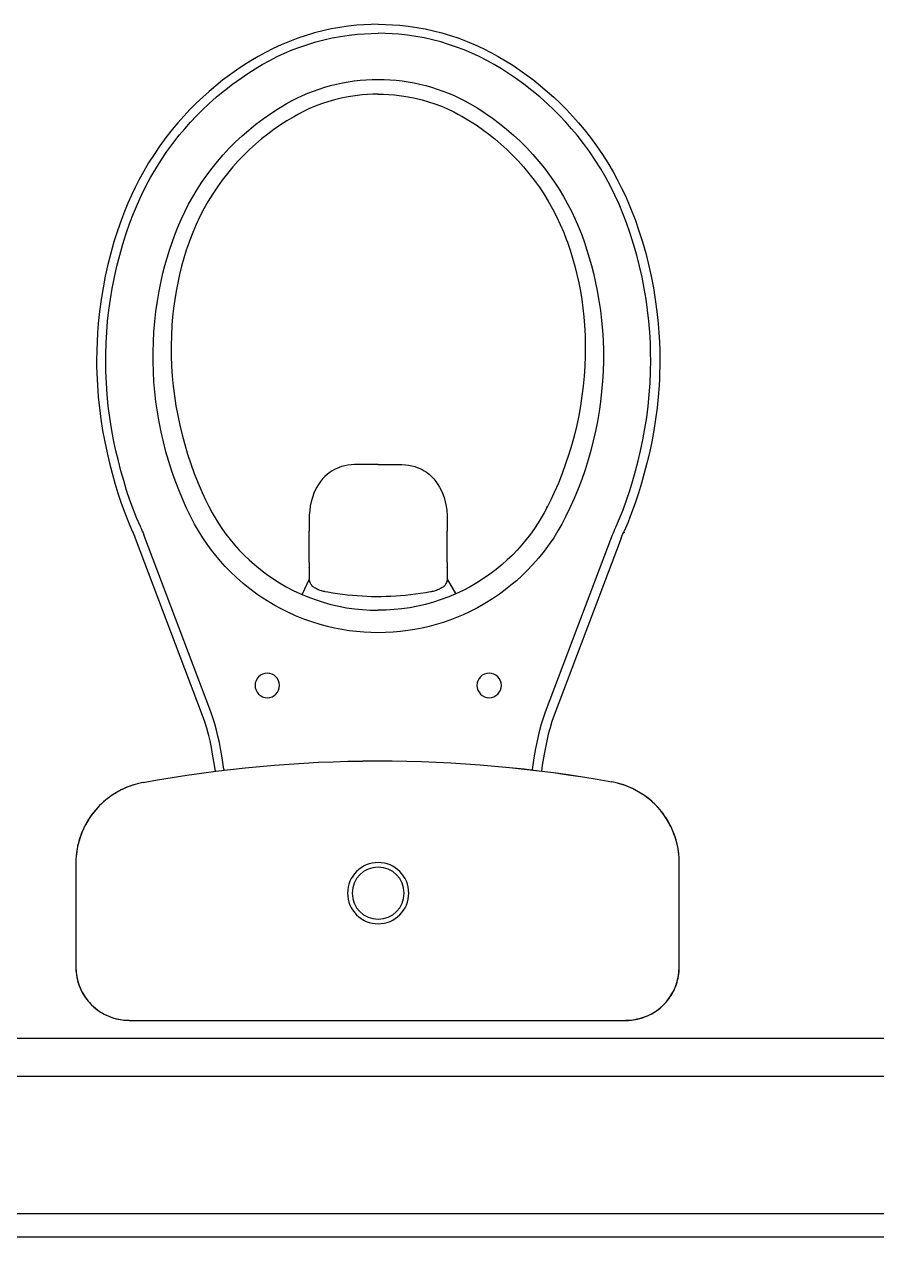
# Model space of a CAD drawing. Header units: millimetres. Extents: x 188.6 to 263.2, y 40.1 to 120.1.
# Drawn here: x 193.024 to 193.582, y 81.55 to 82.344 of the extents above; entities that cross this region are included whole.
import ezdxf

# ---------------------------------------------------------------- set-up
doc = ezdxf.new("R2010")
doc.units = ezdxf.units.MM
doc.layers.add('ARQ', color=8, linetype='Continuous')

# ---------------------------------------------------------------- blocks, each defined once
blk = doc.blocks.new('XREF-TIPO$0$P909+cd00_p-flat-1')
at = {"color": 0}
for p, q in [((0.16202, 0), (-0.16202, 0)), ((0.16202, 0), (0.16202, -0.00033)), ((-0.1633, -0.00035), (-0.1633, -0.00033)), ((0.16196, -0.00033), (0.16196, -0.00035)), ((-0.19817, -0.03522), (-0.19819, -0.03522)), ((-0.19819, -0.10315), (-0.19819, -0.03522)), ((-0.19817, -0.10315), (-0.19817, -0.03522)), ((0.19683, -0.03522), (0.19683, -0.10359)), ((0.19684, -0.03522), (0.19683, -0.03522)), ((0.19684, -0.03522), (0.19684, -0.10359)), ((-0.19817, -0.10315), (-0.19819, -0.10315)), ((0.19684, -0.10359), (0.19683, -0.10359)), ((-0.15417, -0.15604), (-0.15418, -0.15606)), ((0.15267, -0.15654), (0.15266, -0.15652)), ((-0.15929, -0.31622), (-0.11544, -0.20021)), ((-0.10986, -0.20232), (-0.15371, -0.31832)), ((0.10937, -0.20232), (0.15322, -0.31832)), ((0.15879, -0.31622), (0.11495, -0.20021)), ((-0.00025, -0.26914), (-0.00025, -0.26888)), ((-0.04545, -0.28924), (-0.04993, -0.2795)), ((0.04496, -0.28928), (0.05028, -0.27987)), ((-0.04545, -0.29666), (-0.04545, -0.28928)), ((0.04496, -0.29666), (0.04496, -0.28928)), ((-0.04548, -0.2967), (-0.04545, -0.29687)), ((-0.04545, -0.29687), (-0.04545, -0.29666)), ((-0.04545, -0.30023), (-0.04545, -0.29687)), ((-0.04545, -0.30023), (-0.04545, -0.32079)), ((0.04496, -0.29687), (0.04496, -0.29666)), ((0.04499, -0.2967), (0.04496, -0.29687)), ((0.04496, -0.30023), (0.04496, -0.29687)), ((0.04496, -0.30023), (0.04496, -0.32079)), ((-0.04545, -0.32833), (-0.04545, -0.32079)), ((0.04496, -0.32833), (0.04496, -0.32079)), ((0.16108, -0.3201), (0.16111, -0.32009)), ((-0.11087, -0.33642), (-0.11071, -0.3361)), ((-0.1105, -0.33628), (-0.11066, -0.3366)), ((0.11017, -0.3366), (0.11001, -0.33628)), ((0.11038, -0.33642), (0.11022, -0.3361)), ((-0.00025, -0.36434), (-0.01581, -0.36434)), ((-0.00025, -0.36434), (0.01532, -0.36434)), ((-0.12358, -0.51145), (-0.12369, -0.51114)), ((-0.12354, -0.51113), (-0.12342, -0.51144)), ((0.12293, -0.51144), (0.12305, -0.51113)), ((0.12309, -0.51145), (0.1232, -0.51114)), ((-0.05515, -0.59245), (-0.05558, -0.5922)), ((-0.05547, -0.59209), (-0.05504, -0.59233)), ((0.05456, -0.59233), (0.05499, -0.59208)), ((0.05466, -0.59245), (0.05508, -0.5922)), ((-0.00025, -0.607), (-0.00025, -0.60686)), ((-0.00025, -0.60701), (-0.00025, -0.607))]:
    blk.add_line(p, q, dxfattribs=at)
for points in [[(-0.19819, -0.03522, 0), (-0.19818, -0.03446, 0), (-0.19812, -0.03308, 0), (-0.19801, -0.0317, 0), (-0.19785, -0.03033, 0), (-0.19763, -0.02897, 0), (-0.19736, -0.02762, 0), (-0.19703, -0.02628, 0), (-0.19666, -0.02495, 0), (-0.19623, -0.02364, 0), (-0.19575, -0.02235, 0), (-0.19522, -0.02109, 0), (-0.19464, -0.01984, 0), (-0.19401, -0.01862, 0), (-0.19334, -0.01742, 0), (-0.19261, -0.01625, 0), (-0.19185, -0.01511, 0), (-0.19103, -0.01401, 0), (-0.19018, -0.01293, 0), (-0.18928, -0.01189, 0), (-0.18835, -0.01089, 0), (-0.18737, -0.00992, 0), (-0.18636, -0.009, 0), (-0.18531, -0.00811, 0), (-0.18423, -0.00727, 0), (-0.18311, -0.00647, 0), (-0.18197, -0.00571, 0), (-0.18079, -0.005, 0), (-0.17959, -0.00434, 0), (-0.17836, -0.00373, 0), (-0.17711, -0.00316, 0), (-0.17583, -0.00264, 0), (-0.17454, -0.00218, 0), (-0.17323, -0.00176, 0), (-0.1719, -0.0014, 0), (-0.17056, -0.00109, 0), (-0.1692, -0.00083, 0), (-0.16784, -0.00063, 0), (-0.16647, -0.00047, 0), (-0.16509, -0.00038, 0), (-0.16371, -0.00033, 0), (-0.1633, -0.00033, 0)], [(-0.19817, -0.03522, 0), (-0.198, -0.03181, 0), (-0.1975, -0.02843, 0), (-0.19668, -0.02511, 0), (-0.19553, -0.02189, 0), (-0.19407, -0.01879, 0), (-0.19231, -0.01585, 0), (-0.19027, -0.01309, 0), (-0.18797, -0.01055, 0), (-0.18543, -0.00825, 0), (-0.18267, -0.00621, 0), (-0.17973, -0.00445, 0), (-0.17664, -0.00299, 0), (-0.17341, -0.00184, 0), (-0.17009, -0.00102, 0), (-0.16671, -0.00052, 0), (-0.1633, -0.00035, 0)], [(0.16196, -0.00033, 0), (0.16272, -0.00034, 0), (0.1641, -0.0004, 0), (0.16547, -0.00051, 0), (0.16685, -0.00067, 0), (0.16821, -0.00089, 0), (0.16956, -0.00116, 0), (0.1709, -0.00149, 0), (0.17222, -0.00187, 0), (0.17353, -0.00229, 0), (0.17482, -0.00277, 0), (0.17609, -0.0033, 0), (0.17734, -0.00388, 0), (0.17856, -0.00451, 0), (0.17976, -0.00519, 0), (0.18092, -0.00591, 0), (0.18206, -0.00668, 0), (0.18317, -0.00749, 0), (0.18424, -0.00834, 0), (0.18528, -0.00924, 0), (0.18629, -0.01017, 0), (0.18725, -0.01115, 0), (0.18818, -0.01216, 0), (0.18906, -0.01321, 0), (0.18991, -0.01429, 0), (0.19071, -0.01541, 0), (0.19146, -0.01656, 0), (0.19217, -0.01773, 0), (0.19283, -0.01893, 0), (0.19345, -0.02016, 0), (0.19402, -0.02142, 0), (0.19453, -0.02269, 0), (0.195, -0.02398, 0), (0.19541, -0.0253, 0), (0.19578, -0.02662, 0), (0.19609, -0.02797, 0), (0.19635, -0.02932, 0), (0.19655, -0.03068, 0), (0.1967, -0.03206, 0), (0.1968, -0.03343, 0), (0.19684, -0.03481, 0), (0.19684, -0.03522, 0)], [(0.16196, -0.00035, 0), (0.16537, -0.00052, 0), (0.16875, -0.00102, 0), (0.17207, -0.00184, 0), (0.17529, -0.00299, 0), (0.17839, -0.00445, 0), (0.18133, -0.00621, 0), (0.18408, -0.00825, 0), (0.18662, -0.01055, 0), (0.18892, -0.01309, 0), (0.19096, -0.01585, 0), (0.19272, -0.01879, 0), (0.19418, -0.02189, 0), (0.19533, -0.02511, 0), (0.19616, -0.02843, 0), (0.19666, -0.03181, 0), (0.19683, -0.03522, 0)], [(-0.15418, -0.15606, 0), (-0.15439, -0.15602, 0), (-0.15608, -0.15567, 0), (-0.15775, -0.15527, 0), (-0.15941, -0.15482, 0), (-0.16105, -0.15431, 0), (-0.16267, -0.15376, 0), (-0.16426, -0.15316, 0), (-0.16583, -0.15251, 0), (-0.16738, -0.1518, 0), (-0.16892, -0.15105, 0), (-0.17044, -0.15024, 0), (-0.17193, -0.14939, 0), (-0.17339, -0.14849, 0), (-0.17481, -0.14755, 0), (-0.1762, -0.14657, 0), (-0.17755, -0.14555, 0), (-0.17887, -0.14448, 0), (-0.18017, -0.14336, 0), (-0.18142, -0.14221, 0), (-0.18264, -0.14102, 0), (-0.18383, -0.13978, 0), (-0.18497, -0.13851, 0), (-0.18607, -0.13721, 0), (-0.18713, -0.13587, 0), (-0.18814, -0.1345, 0), (-0.18911, -0.1331, 0), (-0.19003, -0.13167, 0), (-0.19091, -0.13022, 0), (-0.19174, -0.12874, 0), (-0.19253, -0.12722, 0), (-0.19326, -0.12568, 0), (-0.19396, -0.12411, 0), (-0.19459, -0.12253, 0), (-0.19518, -0.12093, 0), (-0.19572, -0.11931, 0), (-0.1962, -0.11766, 0), (-0.19664, -0.11601, 0), (-0.19702, -0.11434, 0), (-0.19735, -0.11267, 0), (-0.19762, -0.11098, 0), (-0.19784, -0.1093, 0), (-0.198, -0.1076, 0), (-0.19812, -0.10588, 0), (-0.19818, -0.10416, 0), (-0.19819, -0.10315, 0)], [(-0.15417, -0.15604, 0), (-0.15713, -0.15541, 0), (-0.16005, -0.1546, 0), (-0.16293, -0.15364, 0), (-0.16574, -0.15251, 0), (-0.16849, -0.15124, 0), (-0.17115, -0.14981, 0), (-0.17373, -0.14824, 0), (-0.17622, -0.14651, 0), (-0.17862, -0.14464, 0), (-0.18091, -0.14265, 0), (-0.18308, -0.14053, 0), (-0.18512, -0.1383, 0), (-0.18701, -0.13597, 0), (-0.18879, -0.13352, 0), (-0.19042, -0.13098, 0), (-0.19191, -0.12835, 0), (-0.19325, -0.12565, 0), (-0.19443, -0.12288, 0), (-0.19545, -0.12005, 0), (-0.19631, -0.11716, 0), (-0.19702, -0.11422, 0), (-0.19755, -0.11125, 0), (-0.19793, -0.10826, 0), (-0.19813, -0.10526, 0), (-0.19817, -0.10315, 0)], [(0.19683, -0.10359, 0), (0.19674, -0.10661, 0), (0.19648, -0.10963, 0), (0.19606, -0.11264, 0), (0.19546, -0.11561, 0), (0.19471, -0.11855, 0), (0.19379, -0.12142, 0), (0.19271, -0.12425, 0), (0.19147, -0.12701, 0), (0.19007, -0.12971, 0), (0.18853, -0.13232, 0), (0.18684, -0.13484, 0), (0.18502, -0.13725, 0), (0.18307, -0.13954, 0), (0.18099, -0.14173, 0), (0.17879, -0.1438, 0), (0.17647, -0.14574, 0), (0.17406, -0.14755, 0), (0.17155, -0.14922, 0), (0.16895, -0.15074, 0), (0.16627, -0.15211, 0), (0.16351, -0.15334, 0), (0.16069, -0.15441, 0), (0.15781, -0.15532, 0), (0.1549, -0.15607, 0), (0.15266, -0.15652, 0)], [(0.19684, -0.10359, 0), (0.19684, -0.1038, 0), (0.19681, -0.10551, 0), (0.19672, -0.10723, 0), (0.19658, -0.10895, 0), (0.19638, -0.11065, 0), (0.19613, -0.11234, 0), (0.19583, -0.11402, 0), (0.19547, -0.11568, 0), (0.19507, -0.11734, 0), (0.1946, -0.11899, 0), (0.19409, -0.12062, 0), (0.19352, -0.12225, 0), (0.1929, -0.12385, 0), (0.19224, -0.12542, 0), (0.19153, -0.12696, 0), (0.19077, -0.12847, 0), (0.18996, -0.12997, 0), (0.1891, -0.13145, 0), (0.1882, -0.13289, 0), (0.18725, -0.13431, 0), (0.18625, -0.1357, 0), (0.18521, -0.13705, 0), (0.18413, -0.13838, 0), (0.183, -0.13966, 0), (0.18184, -0.14091, 0), (0.18064, -0.14212, 0), (0.17941, -0.14328, 0), (0.17814, -0.14441, 0), (0.17683, -0.1455, 0), (0.17549, -0.14654, 0), (0.1741, -0.14755, 0), (0.17268, -0.14852, 0), (0.17125, -0.14943, 0), (0.16978, -0.1503, 0), (0.16829, -0.15112, 0), (0.16676, -0.1519, 0), (0.16521, -0.15263, 0), (0.16364, -0.15331, 0), (0.16205, -0.15394, 0), (0.16045, -0.15451, 0), (0.15883, -0.15504, 0), (0.15719, -0.15551, 0), (0.15552, -0.15593, 0), (0.15384, -0.15631, 0), (0.15267, -0.15654, 0)], [(-0.11544, -0.20021, 0), (-0.11544, -0.20021, 0), (-0.11399, -0.19611, 0), (-0.11271, -0.19194, 0), (-0.11159, -0.18773, 0), (-0.11057, -0.1834, 0), (-0.10968, -0.17905, 0), (-0.10887, -0.17468, 0), (-0.10768, -0.16744, 0), (-0.10706, -0.1634, 0)], [(-0.10114, -0.16414, 0), (-0.10144, -0.16611, 0), (-0.10241, -0.17221, 0), (-0.10347, -0.1783, 0), (-0.10426, -0.18236, 0), (-0.10514, -0.1864, 0), (-0.10612, -0.19041, 0), (-0.10723, -0.19443, 0), (-0.10847, -0.1984, 0), (-0.10986, -0.20232, 0)], [(0.10068, -0.16434, 0), (0.10095, -0.16611, 0), (0.10192, -0.17221, 0), (0.10298, -0.1783, 0), (0.10377, -0.18236, 0), (0.10465, -0.1864, 0), (0.10563, -0.19041, 0), (0.10674, -0.19443, 0), (0.10798, -0.1984, 0), (0.10937, -0.20232, 0)], [(0.11495, -0.20021, 0), (0.11495, -0.20021, 0), (0.1135, -0.19611, 0), (0.11222, -0.19194, 0), (0.1111, -0.18773, 0), (0.11008, -0.1834, 0), (0.10919, -0.17905, 0), (0.10838, -0.17468, 0), (0.10719, -0.16744, 0), (0.1066, -0.1636, 0)], [(-0.00025, -0.2542, 0), (-0.00501, -0.25428, 0), (-0.00977, -0.25453, 0), (-0.01451, -0.25495, 0), (-0.01924, -0.25552, 0), (-0.02404, -0.25628, 0), (-0.02881, -0.25721, 0), (-0.03355, -0.25831, 0), (-0.03824, -0.25957, 0), (-0.04368, -0.26126, 0), (-0.04904, -0.26318, 0), (-0.05433, -0.26532, 0), (-0.05951, -0.26767, 0), (-0.0637, -0.26977, 0), (-0.06782, -0.27202, 0), (-0.07187, -0.2744, 0), (-0.07583, -0.27692, 0), (-0.07969, -0.27957, 0), (-0.08426, -0.28297, 0), (-0.08869, -0.28655, 0), (-0.09297, -0.29032, 0), (-0.09708, -0.29426, 0), (-0.10035, -0.29763, 0), (-0.10349, -0.30111, 0), (-0.10652, -0.3047, 0), (-0.10942, -0.30838, 0), (-0.11219, -0.31217, 0), (-0.11511, -0.31647, 0), (-0.11787, -0.32089, 0), (-0.12046, -0.32541, 0), (-0.12288, -0.33003, 0)], [(0.12239, -0.33003, 0), (0.11997, -0.32541, 0), (0.11738, -0.32089, 0), (0.11462, -0.31647, 0), (0.1117, -0.31217, 0), (0.10832, -0.30758, 0), (0.10474, -0.30314, 0), (0.10099, -0.29886, 0), (0.09706, -0.29473, 0), (0.0937, -0.29146, 0), (0.09023, -0.2883, 0), (0.08665, -0.28527, 0), (0.08297, -0.28235, 0), (0.0792, -0.27957, 0), (0.07449, -0.27637, 0), (0.06965, -0.27336, 0), (0.06469, -0.27056, 0), (0.05962, -0.26796, 0), (0.05537, -0.26599, 0), (0.05105, -0.26416, 0), (0.04666, -0.26248, 0), (0.04223, -0.26095, 0), (0.03775, -0.25957, 0), (0.03315, -0.25833, 0), (0.02851, -0.25725, 0), (0.02383, -0.25633, 0), (0.01913, -0.25558, 0), (0.01431, -0.25498, 0), (0.00947, -0.25455, 0), (0.00461, -0.25429, 0), (-0.00025, -0.2542, 0)], [(-0.11071, -0.3361, 0), (-0.11071, -0.3361, 0), (-0.10891, -0.33274, 0), (-0.10702, -0.32943, 0), (-0.10502, -0.32619, 0), (-0.10254, -0.32245, 0), (-0.09993, -0.3188, 0), (-0.09718, -0.31525, 0), (-0.09431, -0.31181, 0), (-0.09125, -0.30839, 0), (-0.08806, -0.3051, 0), (-0.08475, -0.30192, 0), (-0.08133, -0.29887, 0), (-0.0774, -0.29564, 0), (-0.07335, -0.29257, 0), (-0.06917, -0.28967, 0), (-0.06488, -0.28695, 0), (-0.06041, -0.28436, 0), (-0.05584, -0.28196, 0), (-0.05116, -0.27976, 0), (-0.04641, -0.27774, 0), (-0.04143, -0.27588, 0), (-0.03637, -0.27423, 0), (-0.03125, -0.2728, 0), (-0.02607, -0.27159, 0), (-0.02096, -0.27062, 0), (-0.01582, -0.26986, 0), (-0.01064, -0.26932, 0), (-0.00544, -0.26899, 0), (-0.00025, -0.26888, 0)], [(0.11022, -0.3361, 0), (0.11022, -0.3361, 0), (0.10842, -0.33274, 0), (0.10653, -0.32943, 0), (0.10453, -0.32619, 0), (0.10205, -0.32245, 0), (0.09944, -0.3188, 0), (0.09669, -0.31525, 0), (0.09382, -0.31181, 0), (0.09076, -0.30839, 0), (0.08757, -0.3051, 0), (0.08426, -0.30192, 0), (0.08084, -0.29887, 0), (0.07691, -0.29564, 0), (0.07286, -0.29257, 0), (0.06868, -0.28967, 0), (0.06439, -0.28695, 0), (0.05992, -0.28436, 0), (0.05534, -0.28196, 0), (0.05067, -0.27976, 0), (0.04591, -0.27774, 0), (0.04094, -0.27588, 0), (0.03588, -0.27423, 0), (0.03076, -0.2728, 0), (0.02558, -0.27159, 0), (0.02047, -0.27062, 0), (0.01532, -0.26986, 0), (0.01015, -0.26932, 0), (0.00495, -0.26899, 0), (-0.00025, -0.26888, 0)], [(-0.00025, -0.27776, 0), (-0.00158, -0.27777, 0), (-0.00456, -0.27782, 0), (-0.00775, -0.27793, 0), (-0.01085, -0.27808, 0), (-0.01398, -0.2783, 0), (-0.01714, -0.27856, 0), (-0.02034, -0.27889, 0), (-0.02356, -0.27927, 0), (-0.0268, -0.2797, 0), (-0.03006, -0.28019, 0), (-0.03332, -0.28074, 0), (-0.03493, -0.28103, 0)], [(0.03444, -0.28103, 0), (0.03403, -0.28095, 0), (0.03072, -0.28038, 0), (0.02742, -0.27986, 0), (0.02414, -0.2794, 0), (0.02087, -0.279, 0), (0.01762, -0.27866, 0), (0.01439, -0.27837, 0), (0.01118, -0.27813, 0), (0.008, -0.27796, 0), (0.00486, -0.27784, 0), (0.00174, -0.27778, 0), (-0.00024, -0.27776, 0)], [(-0.04296, -0.28437, 0), (-0.04305, -0.28444, 0), (-0.04339, -0.28475, 0), (-0.04372, -0.28511, 0), (-0.04403, -0.28552, 0), (-0.04433, -0.286, 0), (-0.04461, -0.28653, 0), (-0.04487, -0.28714, 0), (-0.04509, -0.28779, 0), (-0.04529, -0.28849, 0), (-0.04545, -0.28924, 0), (-0.04545, -0.28928, 0)], [(-0.03493, -0.28103, 0), (-0.0353, -0.28111, 0), (-0.03601, -0.28126, 0), (-0.03673, -0.28145, 0), (-0.03745, -0.28166, 0), (-0.03815, -0.28189, 0), (-0.03884, -0.28214, 0), (-0.0395, -0.28241, 0), (-0.04013, -0.2827, 0), (-0.04075, -0.283, 0), (-0.04135, -0.28333, 0), (-0.04192, -0.28367, 0), (-0.04246, -0.28402, 0), (-0.04295, -0.28437, 0)], [(0.04246, -0.28437, 0), (0.04217, -0.28415, 0), (0.04164, -0.2838, 0), (0.04107, -0.28345, 0), (0.04047, -0.28311, 0), (0.03984, -0.28279, 0), (0.03919, -0.28249, 0), (0.03851, -0.2822, 0), (0.03783, -0.28195, 0), (0.03713, -0.28171, 0), (0.03641, -0.28149, 0), (0.03568, -0.2813, 0), (0.03494, -0.28113, 0), (0.03444, -0.28103, 0)], [(0.04496, -0.28928, 0), (0.0448, -0.2885, 0), (0.04459, -0.28775, 0), (0.04435, -0.28707, 0), (0.04408, -0.28646, 0), (0.04378, -0.2859, 0), (0.04349, -0.28544, 0), (0.04315, -0.28502, 0), (0.04282, -0.28466, 0), (0.04248, -0.28438, 0), (0.04247, -0.28437, 0)], [(-0.04548, -0.2967, 0), (-0.04545, -0.29666, 0)], [(0.04499, -0.2967, 0), (0.04496, -0.29666, 0)], [(-0.17774, -0.37201, 0), (-0.17774, -0.37201, 0), (-0.17616, -0.36537, 0), (-0.17445, -0.35876, 0), (-0.17261, -0.35219, 0), (-0.17062, -0.34563, 0), (-0.16846, -0.33912, 0), (-0.16613, -0.33267, 0), (-0.16377, -0.32671, 0), (-0.16122, -0.32081, 0)], [(-0.15576, -0.32328, 0), (-0.15824, -0.329, 0), (-0.16054, -0.3348, 0), (-0.16282, -0.34108, 0), (-0.16493, -0.34743, 0), (-0.16687, -0.35383, 0), (-0.16869, -0.3603, 0), (-0.17037, -0.36681, 0), (-0.17193, -0.37335, 0)], [(0.15527, -0.32328, 0), (0.15775, -0.329, 0), (0.16005, -0.3348, 0), (0.16233, -0.34108, 0), (0.16443, -0.34743, 0), (0.16638, -0.35383, 0), (0.1682, -0.3603, 0), (0.16988, -0.36681, 0), (0.17144, -0.37335, 0)], [(0.17725, -0.37201, 0), (0.17725, -0.37201, 0), (0.17567, -0.36537, 0), (0.17396, -0.35876, 0), (0.17212, -0.35219, 0), (0.17013, -0.34563, 0), (0.16797, -0.33912, 0), (0.16564, -0.33267, 0), (0.16328, -0.32671, 0), (0.16073, -0.32081, 0)], [(-0.12288, -0.33003, 0), (-0.1257, -0.33589, 0), (-0.12836, -0.34183, 0), (-0.13086, -0.34785, 0), (-0.13319, -0.35393, 0), (-0.13534, -0.36008, 0), (-0.13733, -0.36627, 0), (-0.13919, -0.37271, 0), (-0.14088, -0.37919, 0), (-0.14238, -0.38572, 0), (-0.14369, -0.3923, 0), (-0.14482, -0.3989, 0), (-0.14576, -0.40553, 0), (-0.14649, -0.41201, 0), (-0.14705, -0.41852, 0), (-0.14742, -0.42503, 0), (-0.14762, -0.43156, 0), (-0.14763, -0.43809, 0), (-0.14746, -0.44461, 0), (-0.1471, -0.45131, 0), (-0.14654, -0.45801, 0), (-0.14578, -0.46469, 0), (-0.14483, -0.47135, 0), (-0.14369, -0.47797, 0), (-0.14235, -0.48455, 0), (-0.14117, -0.48966, 0), (-0.13986, -0.49474, 0), (-0.13844, -0.49979, 0), (-0.1369, -0.50483, 0), (-0.13523, -0.50983, 0), (-0.13345, -0.51479, 0)], [(-0.0318, -0.35935, 0), (-0.03354, -0.358, 0), (-0.03518, -0.35651, 0), (-0.03667, -0.35492, 0), (-0.03806, -0.35319, 0), (-0.0393, -0.3514, 0), (-0.04045, -0.34949, 0), (-0.04143, -0.34756, 0), (-0.04233, -0.34553, 0), (-0.04331, -0.34281, 0), (-0.0441, -0.33999, 0), (-0.04471, -0.33708, 0), (-0.04512, -0.33422, 0), (-0.04537, -0.33131, 0), (-0.04545, -0.32833, 0)], [(0.03131, -0.35935, 0), (0.03305, -0.358, 0), (0.03469, -0.35651, 0), (0.03618, -0.35492, 0), (0.03757, -0.35319, 0), (0.03881, -0.3514, 0), (0.03996, -0.34949, 0), (0.04094, -0.34756, 0), (0.04183, -0.34553, 0), (0.04282, -0.34281, 0), (0.04361, -0.33999, 0), (0.04422, -0.33708, 0), (0.04463, -0.33422, 0), (0.04488, -0.33131, 0), (0.04496, -0.32833, 0)], [(0.13296, -0.51479, 0), (0.13473, -0.50985, 0), (0.13639, -0.50488, 0), (0.13793, -0.49987, 0), (0.13936, -0.49479, 0), (0.14067, -0.48969, 0), (0.14186, -0.48455, 0), (0.14316, -0.47816, 0), (0.14428, -0.47174, 0), (0.14522, -0.46527, 0), (0.14597, -0.45879, 0), (0.14654, -0.45229, 0), (0.14692, -0.44578, 0), (0.14713, -0.43907, 0), (0.14714, -0.43234, 0), (0.14696, -0.42562, 0), (0.14658, -0.41891, 0), (0.14602, -0.41221, 0), (0.14527, -0.40553, 0), (0.14436, -0.39909, 0), (0.14327, -0.39267, 0), (0.142, -0.38628, 0), (0.14056, -0.37992, 0), (0.13895, -0.37361, 0), (0.13717, -0.36735, 0), (0.13515, -0.36097, 0), (0.13295, -0.35464, 0), (0.13058, -0.34837, 0), (0.12802, -0.34218, 0), (0.12529, -0.33606, 0), (0.12239, -0.33003, 0)], [(-0.12369, -0.51114, 0), (-0.12369, -0.51114, 0), (-0.12408, -0.51008, 0), (-0.12587, -0.50486, 0), (-0.12751, -0.49958, 0), (-0.12899, -0.49425, 0), (-0.13033, -0.48889, 0), (-0.13152, -0.48349, 0), (-0.13258, -0.47795, 0), (-0.13348, -0.47239, 0), (-0.13424, -0.4668, 0), (-0.13485, -0.46119, 0), (-0.1353, -0.45558, 0), (-0.13565, -0.44891, 0), (-0.1358, -0.44223, 0), (-0.13575, -0.43555, 0), (-0.1355, -0.42887, 0), (-0.13505, -0.42221, 0), (-0.13444, -0.41576, 0), (-0.13364, -0.40933, 0), (-0.13266, -0.40292, 0), (-0.1315, -0.39654, 0), (-0.13017, -0.3902, 0), (-0.12866, -0.3839, 0), (-0.12693, -0.37746, 0), (-0.12502, -0.37107, 0), (-0.12292, -0.36473, 0), (-0.12064, -0.35846, 0), (-0.11817, -0.35226, 0), (-0.11553, -0.34614, 0), (-0.11326, -0.34125, 0), (-0.11087, -0.33642, 0)], [(-0.11087, -0.33642, 0), (-0.11076, -0.3365, 0), (-0.11069, -0.33655, 0), (-0.11066, -0.33659, 0), (-0.11066, -0.33659, 0)], [(-0.1105, -0.33628, 0), (-0.1105, -0.33627, 0), (-0.11053, -0.33623, 0), (-0.1106, -0.33618, 0), (-0.11071, -0.3361, 0)], [(0.11001, -0.33628, 0), (0.11001, -0.33627, 0), (0.11004, -0.33623, 0), (0.11011, -0.33618, 0), (0.11022, -0.3361, 0)], [(0.11038, -0.33642, 0), (0.11027, -0.3365, 0), (0.1102, -0.33655, 0), (0.11017, -0.33659, 0), (0.11017, -0.3366, 0)], [(0.1232, -0.51114, 0), (0.1232, -0.51114, 0), (0.12359, -0.51008, 0), (0.12538, -0.50486, 0), (0.12702, -0.49958, 0), (0.1285, -0.49425, 0), (0.12984, -0.48889, 0), (0.13103, -0.48349, 0), (0.13209, -0.47795, 0), (0.13299, -0.47239, 0), (0.13375, -0.4668, 0), (0.13435, -0.46119, 0), (0.13481, -0.45558, 0), (0.13516, -0.44891, 0), (0.13531, -0.44223, 0), (0.13526, -0.43555, 0), (0.13501, -0.42887, 0), (0.13456, -0.42221, 0), (0.13395, -0.41576, 0), (0.13315, -0.40933, 0), (0.13217, -0.40292, 0), (0.13101, -0.39654, 0), (0.12968, -0.3902, 0), (0.12817, -0.3839, 0), (0.12644, -0.37746, 0), (0.12453, -0.37107, 0), (0.12243, -0.36473, 0), (0.12014, -0.35846, 0), (0.11768, -0.35226, 0), (0.11504, -0.34614, 0), (0.11277, -0.34125, 0), (0.11038, -0.33642, 0)], [(-0.01581, -0.36434, 0), (-0.01801, -0.36426, 0), (-0.02015, -0.36402, 0), (-0.02221, -0.36363, 0), (-0.0242, -0.3631, 0), (-0.02583, -0.36254, 0), (-0.02741, -0.36188, 0), (-0.02893, -0.36113, 0), (-0.0304, -0.36028, 0), (-0.0318, -0.35935, 0)], [(0.01532, -0.36434, 0), (0.01752, -0.36426, 0), (0.01965, -0.36402, 0), (0.02172, -0.36363, 0), (0.02371, -0.3631, 0), (0.02534, -0.36254, 0), (0.02692, -0.36188, 0), (0.02844, -0.36113, 0), (0.02991, -0.36028, 0), (0.03131, -0.35935, 0)], [(-0.18459, -0.4328, 0), (-0.18459, -0.4328, 0), (-0.18457, -0.42866, 0), (-0.18448, -0.42452, 0), (-0.18433, -0.42038, 0), (-0.18411, -0.41624, 0), (-0.18356, -0.40883, 0), (-0.18281, -0.40144, 0), (-0.18186, -0.39407, 0), (-0.18069, -0.38668, 0), (-0.17932, -0.37932, 0), (-0.17774, -0.37201, 0)], [(0.1841, -0.4328, 0), (0.1841, -0.4328, 0), (0.18408, -0.42866, 0), (0.18399, -0.42452, 0), (0.18384, -0.42038, 0), (0.18362, -0.41624, 0), (0.18307, -0.40883, 0), (0.18232, -0.40144, 0), (0.18137, -0.39407, 0), (0.1802, -0.38668, 0), (0.17883, -0.37932, 0), (0.17725, -0.37201, 0)], [(-0.17193, -0.37335, 0), (-0.1735, -0.38061, 0), (-0.17485, -0.38792, 0), (-0.17601, -0.39529, 0), (-0.17695, -0.40268, 0), (-0.17769, -0.41017, 0), (-0.17822, -0.41768, 0), (-0.17853, -0.42523, 0), (-0.17863, -0.43279, 0)], [(0.17144, -0.37335, 0), (0.17301, -0.38061, 0), (0.17436, -0.38792, 0), (0.17552, -0.39529, 0), (0.17646, -0.40268, 0), (0.1772, -0.41017, 0), (0.17773, -0.41768, 0), (0.17804, -0.42523, 0), (0.17813, -0.43279, 0)], [(-0.00025, -0.65278, 0), (-0.00495, -0.65269, 0), (-0.00964, -0.65248, 0), (-0.01433, -0.65212, 0), (-0.01991, -0.65151, 0), (-0.02546, -0.6507, 0), (-0.03098, -0.6497, 0), (-0.03647, -0.6485, 0), (-0.0419, -0.64711, 0), (-0.04746, -0.64547, 0), (-0.05296, -0.64362, 0), (-0.05839, -0.64157, 0), (-0.06374, -0.63933, 0), (-0.06899, -0.63689, 0), (-0.07395, -0.63437, 0), (-0.07883, -0.63168, 0), (-0.08362, -0.62884, 0), (-0.08833, -0.62587, 0), (-0.09295, -0.62276, 0), (-0.09758, -0.61947, 0), (-0.10212, -0.61604, 0), (-0.10657, -0.61249, 0), (-0.11091, -0.60881, 0), (-0.11514, -0.60502, 0), (-0.11937, -0.601, 0), (-0.12348, -0.59687, 0), (-0.12748, -0.59261, 0), (-0.13135, -0.58825, 0), (-0.13509, -0.58377, 0), (-0.13922, -0.5785, 0), (-0.14319, -0.57309, 0), (-0.14698, -0.56755, 0), (-0.15057, -0.56189, 0), (-0.15398, -0.55612, 0), (-0.15673, -0.55108, 0), (-0.15935, -0.54595, 0), (-0.16181, -0.54076, 0), (-0.16414, -0.5355, 0), (-0.16632, -0.53018, 0), (-0.16837, -0.52481, 0), (-0.17091, -0.51754, 0), (-0.17323, -0.51019, 0), (-0.17534, -0.50278, 0), (-0.17723, -0.49531, 0), (-0.17891, -0.48779, 0), (-0.18038, -0.48023, 0), (-0.18166, -0.47242, 0), (-0.18271, -0.46458, 0), (-0.18353, -0.4567, 0), (-0.18399, -0.45074, 0), (-0.18431, -0.44476, 0), (-0.18451, -0.43878, 0), (-0.18459, -0.4328, 0)], [(-0.17863, -0.43279, 0), (-0.1786, -0.43666, 0), (-0.1784, -0.44388, 0), (-0.178, -0.45109, 0), (-0.17739, -0.45829, 0), (-0.17659, -0.46548, 0), (-0.1756, -0.47264, 0), (-0.1744, -0.47976, 0), (-0.17298, -0.48705, 0), (-0.17135, -0.4943, 0), (-0.16951, -0.50151, 0), (-0.16747, -0.50866, 0), (-0.16523, -0.51575, 0), (-0.16278, -0.52276, 0), (-0.16045, -0.52884, 0), (-0.15793, -0.53485, 0), (-0.15523, -0.54078, 0), (-0.15234, -0.54662, 0), (-0.14926, -0.55236, 0), (-0.14589, -0.55814, 0), (-0.14231, -0.5638, 0), (-0.13855, -0.56935, 0), (-0.1346, -0.57475, 0), (-0.13047, -0.58002, 0), (-0.12684, -0.58436, 0), (-0.12308, -0.5886, 0), (-0.1192, -0.59273, 0), (-0.11521, -0.59675, 0), (-0.11111, -0.60065, 0), (-0.10607, -0.60513, 0), (-0.10088, -0.60945, 0), (-0.09554, -0.61358, 0), (-0.09007, -0.61753, 0), (-0.08551, -0.62061, 0), (-0.08086, -0.62357, 0), (-0.07612, -0.62639, 0), (-0.0713, -0.62905, 0), (-0.0664, -0.63155, 0), (-0.0615, -0.63382, 0), (-0.05652, -0.63592, 0), (-0.05147, -0.63785, 0), (-0.04636, -0.63959, 0), (-0.04119, -0.64115, 0), (-0.0358, -0.64256, 0), (-0.03035, -0.64378, 0), (-0.02486, -0.64479, 0), (-0.01933, -0.64561, 0), (-0.01379, -0.64622, 0), (-0.00928, -0.64656, 0), (-0.00477, -0.64677, 0), (-0.00025, -0.64685, 0)], [(0.17813, -0.43279, 0), (0.17811, -0.43666, 0), (0.17791, -0.44388, 0), (0.17751, -0.45109, 0), (0.1769, -0.45829, 0), (0.1761, -0.46548, 0), (0.1751, -0.47264, 0), (0.17391, -0.47976, 0), (0.17249, -0.48705, 0), (0.17086, -0.4943, 0), (0.16902, -0.50151, 0), (0.16698, -0.50866, 0), (0.16474, -0.51575, 0), (0.16229, -0.52276, 0), (0.15996, -0.52884, 0), (0.15744, -0.53485, 0), (0.15474, -0.54078, 0), (0.15185, -0.54662, 0), (0.14877, -0.55236, 0), (0.1454, -0.55814, 0), (0.14182, -0.5638, 0), (0.13806, -0.56935, 0), (0.13411, -0.57475, 0), (0.12998, -0.58002, 0), (0.12635, -0.58436, 0), (0.12259, -0.5886, 0), (0.11871, -0.59273, 0), (0.11472, -0.59675, 0), (0.11062, -0.60065, 0), (0.10558, -0.60513, 0), (0.10039, -0.60945, 0), (0.09505, -0.61358, 0), (0.08958, -0.61753, 0), (0.08502, -0.62061, 0), (0.08037, -0.62357, 0), (0.07563, -0.62639, 0), (0.07081, -0.62905, 0), (0.0659, -0.63155, 0), (0.06101, -0.63382, 0), (0.05603, -0.63592, 0), (0.05098, -0.63785, 0), (0.04587, -0.63959, 0), (0.0407, -0.64115, 0), (0.03531, -0.64256, 0), (0.02986, -0.64378, 0), (0.02437, -0.64479, 0), (0.01884, -0.64561, 0), (0.0133, -0.64622, 0), (0.00879, -0.64656, 0), (0.00427, -0.64677, 0), (-0.00025, -0.64685, 0)], [(-0.00025, -0.65278, 0), (0.00446, -0.65269, 0), (0.00915, -0.65248, 0), (0.01384, -0.65212, 0), (0.01941, -0.65151, 0), (0.02497, -0.6507, 0), (0.03049, -0.6497, 0), (0.03598, -0.6485, 0), (0.04141, -0.64711, 0), (0.04697, -0.64547, 0), (0.05247, -0.64362, 0), (0.0579, -0.64157, 0), (0.06325, -0.63933, 0), (0.0685, -0.63689, 0), (0.07346, -0.63437, 0), (0.07834, -0.63168, 0), (0.08313, -0.62884, 0), (0.08784, -0.62587, 0), (0.09246, -0.62276, 0), (0.09709, -0.61947, 0), (0.10163, -0.61604, 0), (0.10607, -0.61249, 0), (0.11042, -0.60881, 0), (0.11465, -0.60502, 0), (0.11888, -0.601, 0), (0.12299, -0.59687, 0), (0.12698, -0.59261, 0), (0.13085, -0.58825, 0), (0.13459, -0.58377, 0), (0.13873, -0.5785, 0), (0.1427, -0.57309, 0), (0.14648, -0.56755, 0), (0.15008, -0.56189, 0), (0.15348, -0.55612, 0), (0.15624, -0.55108, 0), (0.15885, -0.54595, 0), (0.16132, -0.54076, 0), (0.16365, -0.5355, 0), (0.16583, -0.53018, 0), (0.16788, -0.52481, 0), (0.17042, -0.51754, 0), (0.17274, -0.51019, 0), (0.17485, -0.50278, 0), (0.17674, -0.49531, 0), (0.17842, -0.48779, 0), (0.17989, -0.48023, 0), (0.18117, -0.47242, 0), (0.18222, -0.46458, 0), (0.18304, -0.4567, 0), (0.1835, -0.45074, 0), (0.18382, -0.44476, 0), (0.18402, -0.43878, 0), (0.1841, -0.4328, 0)], [(-0.13345, -0.51479, 0), (-0.13143, -0.51991, 0), (-0.12925, -0.52498, 0), (-0.12689, -0.52996, 0), (-0.12438, -0.53487, 0), (-0.1217, -0.53968, 0), (-0.11878, -0.54454, 0), (-0.11569, -0.5493, 0), (-0.11245, -0.55396, 0), (-0.10904, -0.5585, 0), (-0.10549, -0.56291, 0), (-0.10169, -0.56731, 0), (-0.09773, -0.57158, 0), (-0.09363, -0.5757, 0), (-0.08938, -0.57968, 0), (-0.085, -0.5835, 0), (-0.08034, -0.58729, 0), (-0.07555, -0.5909, 0), (-0.07062, -0.59434, 0), (-0.06557, -0.59761, 0), (-0.06042, -0.60068, 0)], [(-0.12369, -0.51114, 0), (-0.12355, -0.51112, 0), (-0.12353, -0.51113, 0)], [(-0.12358, -0.51145, 0), (-0.12349, -0.51143, 0), (-0.12344, -0.51143, 0), (-0.12342, -0.51144, 0)], [(-0.05558, -0.5922, 0), (-0.05558, -0.5922, 0), (-0.05997, -0.58958, 0), (-0.06427, -0.5868, 0), (-0.06848, -0.58389, 0), (-0.07259, -0.58083, 0), (-0.07659, -0.57765, 0), (-0.0806, -0.57424, 0), (-0.08449, -0.57069, 0), (-0.08826, -0.56701, 0), (-0.0919, -0.5632, 0), (-0.09541, -0.55928, 0), (-0.09894, -0.55504, 0), (-0.10232, -0.55067, 0), (-0.10554, -0.54618, 0), (-0.1086, -0.54159, 0), (-0.1115, -0.53689, 0), (-0.11432, -0.53191, 0), (-0.11696, -0.52682, 0), (-0.11942, -0.52164, 0), (-0.12167, -0.51637, 0), (-0.12358, -0.51145, 0)], [(0.05508, -0.5922, 0), (0.05508, -0.5922, 0), (0.05947, -0.58958, 0), (0.06378, -0.5868, 0), (0.06799, -0.58389, 0), (0.0721, -0.58083, 0), (0.0761, -0.57765, 0), (0.08011, -0.57424, 0), (0.084, -0.57069, 0), (0.08777, -0.56701, 0), (0.09141, -0.5632, 0), (0.09492, -0.55928, 0), (0.09845, -0.55504, 0), (0.10183, -0.55067, 0), (0.10505, -0.54618, 0), (0.10811, -0.54159, 0), (0.11101, -0.53689, 0), (0.11383, -0.53191, 0), (0.11647, -0.52682, 0), (0.11893, -0.52164, 0), (0.12118, -0.51637, 0), (0.12309, -0.51145, 0)], [(0.05993, -0.60068, 0), (0.06492, -0.5977, 0), (0.06982, -0.59456, 0), (0.0746, -0.59124, 0), (0.07926, -0.58775, 0), (0.08379, -0.58411, 0), (0.08833, -0.58019, 0), (0.09273, -0.5761, 0), (0.09698, -0.57185, 0), (0.10107, -0.56745, 0), (0.105, -0.56291, 0), (0.10857, -0.55847, 0), (0.11199, -0.55391, 0), (0.11515, -0.54939, 0), (0.11815, -0.54476, 0), (0.121, -0.54004, 0), (0.12369, -0.53523, 0), (0.12627, -0.53024, 0), (0.12867, -0.52517, 0), (0.1309, -0.52001, 0), (0.13296, -0.51479, 0)], [(0.12309, -0.51145, 0), (0.123, -0.51143, 0), (0.12295, -0.51143, 0), (0.12293, -0.51144, 0)], [(0.1232, -0.51114, 0), (0.12306, -0.51112, 0), (0.12304, -0.51113, 0)], [(-0.05558, -0.5922, 0), (-0.05552, -0.59213, 0), (-0.05549, -0.59209, 0), (-0.05548, -0.59208, 0)], [(-0.05515, -0.59245, 0), (-0.05506, -0.59233, 0), (-0.05506, -0.59232, 0)], [(-0.00025, -0.60701, 0), (-0.00377, -0.60695, 0), (-0.0073, -0.60678, 0), (-0.01081, -0.6065, 0), (-0.01538, -0.60597, 0), (-0.01993, -0.60525, 0), (-0.02445, -0.60433, 0), (-0.02891, -0.60324, 0), (-0.03319, -0.602, 0), (-0.03741, -0.60059, 0), (-0.04158, -0.59901, 0), (-0.04568, -0.59727, 0), (-0.0497, -0.59536, 0), (-0.05244, -0.59394, 0), (-0.05515, -0.59245, 0)], [(-0.00025, -0.60701, 0), (0.00328, -0.60695, 0), (0.00681, -0.60678, 0), (0.01032, -0.6065, 0), (0.01489, -0.60597, 0), (0.01944, -0.60525, 0), (0.02395, -0.60433, 0), (0.02842, -0.60324, 0), (0.0327, -0.602, 0), (0.03692, -0.60059, 0), (0.04109, -0.59901, 0), (0.04519, -0.59727, 0), (0.04921, -0.59536, 0), (0.05195, -0.59394, 0), (0.05466, -0.59245, 0)], [(0.05466, -0.59245, 0), (0.05457, -0.59233, 0), (0.05456, -0.59232, 0)], [(0.05508, -0.5922, 0), (0.05503, -0.59213, 0), (0.055, -0.59209, 0), (0.05499, -0.59208, 0)]]:
    blk.add_polyline3d(points, dxfattribs=at)
for centre, radius in [((-0.00027, -0.08362), 0.02004), ((-0.00027, -0.08362), 0.01703), ((-0.07287, -0.21968), 0.00801), ((0.07238, -0.21968), 0.00801)]:
    blk.add_circle(centre, radius, dxfattribs=at)
for centre, radius, start, end in [((-0.16202, -0.02515), 0.02515, 89.99747, 101.7343), ((0.16202, -0.02515), 0.02515, 75.49722, 90.0015), ((0.16205, -0.02505), 0.02505, 72.44332, 75.48683), ((0.00055, 0.67908), 0.84935, 259.50396, 280.31746), ((0.00055, 0.67908), 0.84933, 259.50396, 280.31746), ((-0.2357, -0.28671), 0.08191, 335.39489, 338.88448), ((0.23521, -0.28671), 0.08191, 201.11553, 204.60512), ((-0.23299, -0.28833), 0.08476, 335.65179, 339.27987), ((0.2325, -0.28833), 0.08476, 200.72013, 204.34822), ((-0.00025, -0.49538), 0.12128, 240.25514, 270.00065), ((-0.00024, -0.49538), 0.12128, 269.99929, 299.74491)]:
    blk.add_arc(centre, radius, start, end, dxfattribs=at)
blk = doc.blocks.new('A$C0BE265FA')
at = {"layer": 'ARQ'}
for p, q in [((-18.405, -6.21493), (-17.025, -6.21493)), ((-17, -6.23993), (-19.2, -6.23993)), ((-17, -6.32993), (-19.38002, -6.32993)), ((-19.39002, -6.34493), (-17.015, -6.34493))]:
    blk.add_line(p, q, dxfattribs=at)
at = {"layer": 'ARQ', "extrusion": (0, 0, -1), "zscale": -1, "rotation": 180}
blk.add_blockref('XREF-TIPO$0$P909+cd00_p-flat-1', (18.06539, -6.20349), dxfattribs=at)

msp = doc.modelspace()

# ---------------------------------------------------------------- block references
at = {"layer": 'ARQ'}
msp.add_blockref('A$C0BE265FA', (211.3213, 87.89475), dxfattribs=at)

doc.saveas('drawing.dxf')
